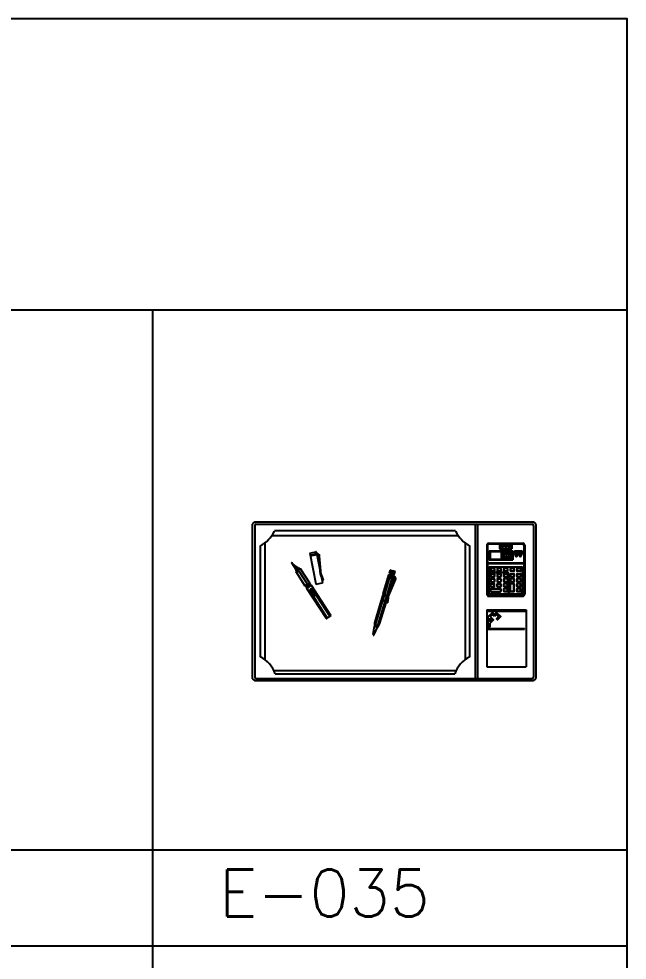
# Model space of a CAD drawing. Extents: x 22.8 to 44.4, y 25.3 to 31.4.
# Drawn here: x 37.564 to 38.81, y 29.309 to 31.237 of the extents above; entities that cross this region are included whole.
import ezdxf

# ---------------------------------------------------------------- set-up
doc = ezdxf.new("R2010")
doc.units = 0
doc.header["$MEASUREMENT"] = 0
doc.layers.get('0').update_dxf_attribs({"linetype": 'CONTINUOUS'})
for name, color, linetype in [('ACES', 2, 'CONTINUOUS'), ('ACES-I', 1, 'CONTINUOUS'), ('FOLHA', 3, 'CONTINUOUS')]:
    doc.layers.add(name, color=color, linetype=linetype)
doc.styles.get("Standard").update_dxf_attribs({"font": 'txt.shx', "height": 0.15})

# ---------------------------------------------------------------- blocks, each defined once
blk = doc.blocks.new('RABISQUE')
at = {"layer": 'ACES'}
blk.add_lwpolyline([(-0.2824, 0, -0.414214), (-0.2904, 0.008), (-0.2904, 0.3183, -0.414214), (-0.2824, 0.3263), (0.2824, 0.3263, -0.414214), (0.2904, 0.3183), (0.2904, 0.008, -0.414214), (0.2824, 0)], format="xyb", close=True, dxfattribs=at)
at = {"layer": 'ACES-I'}
for p, q in [((-0.2854, 0.3183), (-0.2854, 0.008)), ((-0.2824, 0.3213), (0.2824, 0.3213)), ((0.166, 0.3213), (0.166, 0.005)), ((0.171, 0.3213), (0.171, 0.005)), ((0.2854, 0.3183), (0.2854, 0.008)), ((-0.2505, 0.2979), (0.131, 0.2979)), ((0.1259, 0.3073), (-0.2453, 0.3073)), ((-0.2744, 0.2769), (-0.2744, 0.0494)), ((-0.2651, 0.2826), (-0.2651, 0.0437)), ((0.1457, 0.2826), (0.1457, 0.0437)), ((0.155, 0.0494), (0.155, 0.2769)), ((0.1897, 0.2782), (0.1897, 0.1777)), ((0.1909, 0.281), (0.192, 0.2799)), ((0.1913, 0.2782), (0.1913, 0.1777)), ((0.1937, 0.2822), (0.2633, 0.2822)), ((0.1937, 0.2806), (0.2633, 0.2806)), ((0.2157, 0.2782), (0.2157, 0.2705)), ((0.2157, 0.2782), (0.2413, 0.2782)), ((0.2173, 0.2766), (0.2157, 0.2782)), ((0.2157, 0.2705), (0.2173, 0.2721)), ((0.2157, 0.2705), (0.2413, 0.2705)), ((0.2173, 0.2766), (0.2397, 0.2766)), ((0.2173, 0.2766), (0.2173, 0.2721)), ((0.2173, 0.2721), (0.2397, 0.2721)), ((0.2221, 0.2766), (0.2221, 0.2721)), ((0.2285, 0.2766), (0.2285, 0.2721)), ((0.2349, 0.2766), (0.2349, 0.2721)), ((0.2397, 0.2766), (0.2413, 0.2782)), ((0.2397, 0.2766), (0.2397, 0.2721)), ((0.2397, 0.2721), (0.2413, 0.2705)), ((0.2413, 0.2782), (0.2413, 0.2705)), ((0.2661, 0.281), (0.265, 0.2799)), ((0.2657, 0.2782), (0.2657, 0.1777)), ((0.2673, 0.2782), (0.2673, 0.1777)), ((-0.1729, 0.2615), (-0.1602, 0.1987)), ((-0.1725, 0.2621), (-0.1603, 0.2645)), ((-0.1722, 0.258), (-0.1624, 0.26)), ((-0.172, 0.2569), (-0.1624, 0.2589)), ((-0.1719, 0.2566), (-0.1621, 0.2586)), ((-0.1589, 0.2609), (-0.1615, 0.2604)), ((-0.1611, 0.2586), (-0.1586, 0.2591)), ((-0.1597, 0.2641), (-0.159, 0.2609)), ((-0.1586, 0.2591), (-0.1517, 0.2246)), ((-0.1511, 0.2178), (-0.1544, 0.2559)), ((-0.1493, 0.2179), (-0.1526, 0.2559)), ((0.1948, 0.2666), (0.1948, 0.2482)), ((0.1948, 0.2666), (0.2428, 0.2666)), ((0.1964, 0.265), (0.1948, 0.2666)), ((0.1964, 0.265), (0.2412, 0.265)), ((0.1964, 0.265), (0.1964, 0.2498)), ((0.2204, 0.2628), (0.2192, 0.264)), ((0.2192, 0.264), (0.2192, 0.2576)), ((0.2204, 0.2582), (0.2192, 0.2576)), ((0.2192, 0.2572), (0.2192, 0.2508)), ((0.2192, 0.2572), (0.2204, 0.2566)), ((0.2204, 0.252), (0.2192, 0.2508)), ((0.2206, 0.263), (0.2194, 0.2642)), ((0.2194, 0.2642), (0.2238, 0.2642)), ((0.2206, 0.2518), (0.2194, 0.2506)), ((0.2208, 0.258), (0.2196, 0.2574)), ((0.2196, 0.2574), (0.2208, 0.2568)), ((0.2204, 0.2628), (0.2204, 0.2582)), ((0.2204, 0.2566), (0.2204, 0.252)), ((0.2206, 0.263), (0.2226, 0.263)), ((0.2206, 0.2518), (0.2226, 0.2518)), ((0.2208, 0.258), (0.2225, 0.258)), ((0.2208, 0.2568), (0.2225, 0.2568)), ((0.2225, 0.258), (0.2237, 0.2574)), ((0.2237, 0.2574), (0.2225, 0.2568)), ((0.2226, 0.263), (0.2238, 0.2642)), ((0.2226, 0.2518), (0.2238, 0.2506)), ((0.2228, 0.2628), (0.224, 0.264)), ((0.2228, 0.2628), (0.2228, 0.2582)), ((0.2228, 0.2582), (0.224, 0.2576)), ((0.224, 0.2572), (0.2228, 0.2566)), ((0.2228, 0.2566), (0.2228, 0.252)), ((0.2228, 0.252), (0.224, 0.2508)), ((0.224, 0.264), (0.224, 0.2576)), ((0.224, 0.2572), (0.224, 0.2508)), ((0.226, 0.2628), (0.2248, 0.264)), ((0.2248, 0.264), (0.2248, 0.2576)), ((0.226, 0.2582), (0.2248, 0.2576)), ((0.2248, 0.2572), (0.2248, 0.2508)), ((0.2248, 0.2572), (0.226, 0.2566)), ((0.226, 0.252), (0.2248, 0.2508)), ((0.2262, 0.263), (0.225, 0.2642)), ((0.225, 0.2642), (0.2294, 0.2642)), ((0.2262, 0.2518), (0.225, 0.2506)), ((0.226, 0.2628), (0.226, 0.2582)), ((0.226, 0.2566), (0.226, 0.252)), ((0.2262, 0.263), (0.2282, 0.263)), ((0.2262, 0.2518), (0.2282, 0.2518)), ((0.2282, 0.263), (0.2294, 0.2642)), ((0.2282, 0.2518), (0.2294, 0.2506)), ((0.2284, 0.2628), (0.2296, 0.264)), ((0.2284, 0.2628), (0.2284, 0.2582)), ((0.2284, 0.2582), (0.2296, 0.2576)), ((0.2296, 0.2572), (0.2284, 0.2566)), ((0.2284, 0.2566), (0.2284, 0.252)), ((0.2284, 0.252), (0.2296, 0.2508)), ((0.2296, 0.264), (0.2296, 0.2576)), ((0.2296, 0.2572), (0.2296, 0.2508)), ((0.2316, 0.2628), (0.2304, 0.264)), ((0.2304, 0.264), (0.2304, 0.2576)), ((0.2316, 0.2582), (0.2304, 0.2576)), ((0.2304, 0.2572), (0.2304, 0.2508)), ((0.2304, 0.2572), (0.2316, 0.2566)), ((0.2316, 0.252), (0.2304, 0.2508)), ((0.2318, 0.263), (0.2306, 0.2642)), ((0.2306, 0.2642), (0.235, 0.2642)), ((0.2318, 0.2518), (0.2306, 0.2506)), ((0.2316, 0.2628), (0.2316, 0.2582)), ((0.2316, 0.2566), (0.2316, 0.252)), ((0.2318, 0.263), (0.2338, 0.263)), ((0.2318, 0.2518), (0.2338, 0.2518)), ((0.2338, 0.263), (0.235, 0.2642)), ((0.2338, 0.2518), (0.235, 0.2506)), ((0.234, 0.2628), (0.2352, 0.264)), ((0.234, 0.2628), (0.234, 0.2582)), ((0.234, 0.2582), (0.2352, 0.2576)), ((0.2352, 0.2572), (0.234, 0.2566)), ((0.234, 0.2566), (0.234, 0.252)), ((0.234, 0.252), (0.2352, 0.2508)), ((0.2352, 0.264), (0.2352, 0.2576)), ((0.2352, 0.2572), (0.2352, 0.2508)), ((0.236, 0.264), (0.236, 0.2576)), ((0.2372, 0.2628), (0.236, 0.264)), ((0.2372, 0.2582), (0.236, 0.2576)), ((0.236, 0.2572), (0.2372, 0.2566)), ((0.236, 0.2572), (0.236, 0.2508)), ((0.2372, 0.252), (0.236, 0.2508)), ((0.2362, 0.2642), (0.2406, 0.2642)), ((0.2374, 0.263), (0.2362, 0.2642)), ((0.2374, 0.2518), (0.2362, 0.2506)), ((0.2372, 0.2628), (0.2372, 0.2582)), ((0.2372, 0.2566), (0.2372, 0.252)), ((0.2374, 0.263), (0.2394, 0.263)), ((0.2374, 0.2518), (0.2394, 0.2518)), ((0.2394, 0.263), (0.2406, 0.2642)), ((0.2394, 0.2518), (0.2406, 0.2506)), ((0.2396, 0.2628), (0.2408, 0.264)), ((0.2396, 0.2628), (0.2396, 0.2582)), ((0.2396, 0.2582), (0.2408, 0.2576)), ((0.2408, 0.2572), (0.2396, 0.2566)), ((0.2396, 0.2566), (0.2396, 0.252)), ((0.2396, 0.252), (0.2408, 0.2508)), ((0.2408, 0.264), (0.2408, 0.2576)), ((0.2408, 0.2572), (0.2408, 0.2508)), ((0.2412, 0.265), (0.2428, 0.2666)), ((0.2412, 0.265), (0.2412, 0.2498)), ((0.2428, 0.2666), (0.2428, 0.2482)), ((0.2479, 0.265), (0.2463, 0.2666)), ((0.2463, 0.2666), (0.2623, 0.2666)), ((0.2463, 0.2666), (0.2463, 0.2591)), ((0.2463, 0.2591), (0.2479, 0.2607)), ((0.2463, 0.2591), (0.2623, 0.2591)), ((0.2479, 0.265), (0.2479, 0.2607)), ((0.2479, 0.265), (0.2607, 0.265)), ((0.2479, 0.2607), (0.2607, 0.2607)), ((0.2491, 0.2642), (0.2491, 0.2613)), ((0.2496, 0.2636), (0.2491, 0.2642)), ((0.2496, 0.2618), (0.2491, 0.2613)), ((0.2497, 0.2637), (0.2492, 0.2643)), ((0.2492, 0.2643), (0.2511, 0.2643)), ((0.2497, 0.2617), (0.2492, 0.2612)), ((0.2492, 0.2612), (0.2511, 0.2612)), ((0.2496, 0.2636), (0.2496, 0.2618)), ((0.2497, 0.2637), (0.2506, 0.2637)), ((0.2497, 0.2617), (0.2506, 0.2617)), ((0.2506, 0.2637), (0.2511, 0.2643)), ((0.2506, 0.2617), (0.2511, 0.2612)), ((0.2507, 0.2636), (0.2512, 0.2642)), ((0.2507, 0.2636), (0.2507, 0.2618)), ((0.2507, 0.2618), (0.2512, 0.2613)), ((0.2512, 0.2642), (0.2512, 0.2613)), ((0.2521, 0.2636), (0.2516, 0.2642)), ((0.2516, 0.2642), (0.2516, 0.2613)), ((0.2521, 0.2618), (0.2516, 0.2613)), ((0.2517, 0.2643), (0.2537, 0.2643)), ((0.2523, 0.2637), (0.2517, 0.2643)), ((0.2523, 0.2617), (0.2517, 0.2612)), ((0.2517, 0.2612), (0.2537, 0.2612)), ((0.2521, 0.2636), (0.2521, 0.2618)), ((0.2523, 0.2637), (0.2531, 0.2637)), ((0.2523, 0.2617), (0.2531, 0.2617)), ((0.2531, 0.2637), (0.2537, 0.2643)), ((0.2531, 0.2617), (0.2537, 0.2612)), ((0.2532, 0.2636), (0.2538, 0.2642)), ((0.2532, 0.2636), (0.2532, 0.2618)), ((0.2532, 0.2618), (0.2538, 0.2613)), ((0.2538, 0.2642), (0.2538, 0.2613)), ((0.2541, 0.2633), (0.2541, 0.263)), ((0.2545, 0.2633), (0.2541, 0.2633)), ((0.2541, 0.263), (0.2545, 0.263)), ((0.2545, 0.2623), (0.2541, 0.2623)), ((0.2541, 0.2623), (0.2541, 0.2619)), ((0.2541, 0.2619), (0.2545, 0.2619)), ((0.2545, 0.263), (0.2545, 0.2633)), ((0.2545, 0.2619), (0.2545, 0.2623)), ((0.2553, 0.2636), (0.2548, 0.2642)), ((0.2548, 0.2642), (0.2548, 0.2613)), ((0.2553, 0.2618), (0.2548, 0.2613)), ((0.2568, 0.2643), (0.2549, 0.2643)), ((0.2554, 0.2637), (0.2549, 0.2643)), ((0.2554, 0.2617), (0.2549, 0.2612)), ((0.2568, 0.2612), (0.2549, 0.2612)), ((0.2553, 0.2636), (0.2553, 0.2618)), ((0.2563, 0.2637), (0.2554, 0.2637)), ((0.2563, 0.2617), (0.2554, 0.2617)), ((0.2563, 0.2637), (0.2568, 0.2643)), ((0.2563, 0.2617), (0.2568, 0.2612)), ((0.2564, 0.2636), (0.257, 0.2642)), ((0.2564, 0.2636), (0.2564, 0.2618)), ((0.2564, 0.2618), (0.257, 0.2613)), ((0.257, 0.2642), (0.257, 0.2613)), ((0.2573, 0.2642), (0.2573, 0.2613)), ((0.2579, 0.2636), (0.2573, 0.2642)), ((0.2579, 0.2618), (0.2573, 0.2613)), ((0.258, 0.2637), (0.2574, 0.2643)), ((0.2594, 0.2643), (0.2574, 0.2643)), ((0.258, 0.2617), (0.2574, 0.2612)), ((0.2594, 0.2612), (0.2574, 0.2612)), ((0.2579, 0.2636), (0.2579, 0.2618)), ((0.2588, 0.2637), (0.258, 0.2637)), ((0.2588, 0.2617), (0.258, 0.2617)), ((0.2588, 0.2637), (0.2594, 0.2643)), ((0.2588, 0.2617), (0.2594, 0.2612)), ((0.2589, 0.2636), (0.2595, 0.2642)), ((0.2589, 0.2636), (0.2589, 0.2618)), ((0.2589, 0.2618), (0.2595, 0.2613)), ((0.2595, 0.2642), (0.2595, 0.2613)), ((0.2607, 0.265), (0.2623, 0.2666)), ((0.2607, 0.265), (0.2607, 0.2607)), ((0.2607, 0.2607), (0.2623, 0.2591)), ((0.2623, 0.2666), (0.2623, 0.2591)), ((-0.2, 0.227), (-0.2098, 0.2421)), ((-0.2081, 0.2396), (-0.2076, 0.2399)), ((-0.1975, 0.2286), (-0.2013, 0.2345)), ((0.1897, 0.2421), (0.2673, 0.2421)), ((0.1897, 0.2405), (0.2673, 0.2405)), ((0.1948, 0.2482), (0.1964, 0.2498)), ((0.1948, 0.2482), (0.2428, 0.2482)), ((0.1964, 0.2498), (0.2412, 0.2498)), ((0.1969, 0.2341), (0.2601, 0.2341)), ((0.1969, 0.2335), (0.2601, 0.2335)), ((0.2194, 0.2506), (0.2238, 0.2506)), ((0.225, 0.2506), (0.2294, 0.2506)), ((0.2306, 0.2506), (0.235, 0.2506)), ((0.2362, 0.2506), (0.2406, 0.2506)), ((0.2412, 0.2498), (0.2428, 0.2482)), ((-0.201, 0.2263), (-0.194, 0.2309)), ((-0.201, 0.2262), (-0.201, 0.2262)), ((-0.2009, 0.2261), (-0.1938, 0.2307)), ((-0.2009, 0.224), (-0.2002, 0.2245)), ((-0.182, 0.1945), (-0.2009, 0.2238)), ((-0.1968, 0.2267), (-0.1919, 0.2298)), ((-0.1938, 0.2309), (-0.1938, 0.2308)), ((-0.1787, 0.2004), (-0.1938, 0.2238)), ((-0.1727, 0.2005), (-0.1916, 0.2297)), ((-0.1505, 0.2151), (-0.1469, 0.2067)), ((-0.1488, 0.2158), (-0.1453, 0.2074)), ((-0.0118, 0.2172), (-0.0229, 0.1787)), ((-0.0128, 0.2138), (-0.0013, 0.2104)), ((-0.0003, 0.2137), (-0.0121, 0.1755)), ((-0.0118, 0.2172), (-0.0003, 0.2137)), ((-0.0112, 0.2176), (-0.0113, 0.217)), ((-0.0003, 0.2143), (-0.0112, 0.2175)), ((-0.0095, 0.2212), (-0.0078, 0.227)), ((-0.0092, 0.2206), (-0.0006, 0.218)), ((-0.0092, 0.2169), (-0.0082, 0.2203)), ((-0.009, 0.2229), (0.0005, 0.22)), ((-0.0089, 0.2234), (0.0007, 0.2205)), ((-0.0084, 0.225), (0.0012, 0.2222)), ((-0.0082, 0.2255), (0.0013, 0.2227)), ((-0.0072, 0.2273), (0.0014, 0.2247)), ((-0.0025, 0.2149), (-0.0015, 0.2183)), ((-0.0004, 0.2138), (-0.0003, 0.2137)), ((-0.0003, 0.2143), (-0.0001, 0.2142)), ((0, 0.2183), (0.0018, 0.2241)), ((0.1941, 0.2313), (0.1941, 0.2249)), ((0.1941, 0.2249), (0.1941, 0.1809)), ((0.1947, 0.2313), (0.1947, 0.2249)), ((0.1969, 0.2228), (0.2313, 0.2228)), ((0.1969, 0.2221), (0.2313, 0.2221)), ((0.1974, 0.2305), (0.1974, 0.2257)), ((0.1974, 0.2187), (0.1974, 0.2139)), ((0.1978, 0.2305), (0.1978, 0.2257)), ((0.1978, 0.2187), (0.1978, 0.2139)), ((0.1982, 0.2313), (0.2046, 0.2313)), ((0.1982, 0.2309), (0.2046, 0.2309)), ((0.1982, 0.2253), (0.2046, 0.2253)), ((0.1982, 0.2249), (0.2046, 0.2249)), ((0.1982, 0.2195), (0.2046, 0.2195)), ((0.1982, 0.2191), (0.2046, 0.2191)), ((0.1982, 0.2135), (0.2046, 0.2135)), ((0.1982, 0.2131), (0.2046, 0.2131)), ((0.205, 0.2305), (0.205, 0.2257)), ((0.205, 0.2187), (0.205, 0.2139)), ((0.2054, 0.2305), (0.2054, 0.2257)), ((0.2054, 0.2187), (0.2054, 0.2139)), ((0.2109, 0.2305), (0.2109, 0.2257)), ((0.2109, 0.2187), (0.2109, 0.2139)), ((0.2113, 0.2305), (0.2113, 0.2257)), ((0.2113, 0.2187), (0.2113, 0.2139)), ((0.2117, 0.2313), (0.2181, 0.2313)), ((0.2117, 0.2309), (0.2181, 0.2309)), ((0.2117, 0.2253), (0.2181, 0.2253)), ((0.2117, 0.2249), (0.2181, 0.2249)), ((0.2117, 0.2195), (0.2181, 0.2195)), ((0.2117, 0.2191), (0.2181, 0.2191)), ((0.2117, 0.2135), (0.2181, 0.2135)), ((0.2117, 0.2131), (0.2181, 0.2131)), ((0.2185, 0.2305), (0.2185, 0.2257)), ((0.2185, 0.2187), (0.2185, 0.2139)), ((0.2189, 0.2305), (0.2189, 0.2257)), ((0.2189, 0.2187), (0.2189, 0.2139)), ((0.2243, 0.2305), (0.2243, 0.2257)), ((0.2243, 0.2187), (0.2243, 0.2139)), ((0.2247, 0.2305), (0.2247, 0.2257)), ((0.2247, 0.2187), (0.2247, 0.2139)), ((0.2315, 0.2313), (0.2251, 0.2313)), ((0.2315, 0.2309), (0.2251, 0.2309)), ((0.2315, 0.2253), (0.2251, 0.2253)), ((0.2315, 0.2249), (0.2251, 0.2249)), ((0.2315, 0.2195), (0.2251, 0.2195)), ((0.2315, 0.2191), (0.2251, 0.2191)), ((0.2315, 0.2135), (0.2251, 0.2135)), ((0.2315, 0.2131), (0.2251, 0.2131)), ((0.2319, 0.2305), (0.2319, 0.2257)), ((0.2319, 0.2187), (0.2319, 0.2139)), ((0.2323, 0.2305), (0.2323, 0.2257)), ((0.2323, 0.2187), (0.2323, 0.2139)), ((0.2341, 0.2193), (0.2341, 0.1809)), ((0.2347, 0.2193), (0.2347, 0.1809)), ((0.2378, 0.2305), (0.2378, 0.2257)), ((0.2378, 0.2187), (0.2378, 0.2139)), ((0.2382, 0.2305), (0.2382, 0.2257)), ((0.2382, 0.2187), (0.2382, 0.2139)), ((0.245, 0.2313), (0.2386, 0.2313)), ((0.245, 0.2309), (0.2386, 0.2309)), ((0.245, 0.2253), (0.2386, 0.2253)), ((0.245, 0.2249), (0.2386, 0.2249)), ((0.245, 0.2195), (0.2386, 0.2195)), ((0.245, 0.2191), (0.2386, 0.2191)), ((0.245, 0.2135), (0.2386, 0.2135)), ((0.245, 0.2131), (0.2386, 0.2131)), ((0.2454, 0.2305), (0.2454, 0.2257)), ((0.2454, 0.2187), (0.2454, 0.2139)), ((0.2458, 0.2305), (0.2458, 0.2257)), ((0.2458, 0.2187), (0.2458, 0.2139)), ((0.2512, 0.2305), (0.2512, 0.2257)), ((0.2512, 0.2187), (0.2512, 0.2139)), ((0.2516, 0.2305), (0.2516, 0.2257)), ((0.2516, 0.2187), (0.2516, 0.2139)), ((0.2584, 0.2313), (0.252, 0.2313)), ((0.2584, 0.2309), (0.252, 0.2309)), ((0.2584, 0.2253), (0.252, 0.2253)), ((0.2584, 0.2249), (0.252, 0.2249)), ((0.2584, 0.2195), (0.252, 0.2195)), ((0.2584, 0.2191), (0.252, 0.2191)), ((0.2584, 0.2135), (0.252, 0.2135)), ((0.2584, 0.2131), (0.252, 0.2131)), ((0.2588, 0.2305), (0.2588, 0.2257)), ((0.2588, 0.2187), (0.2588, 0.2139)), ((0.2592, 0.2305), (0.2592, 0.2257)), ((0.2592, 0.2187), (0.2592, 0.2139)), ((0.2623, 0.2313), (0.2623, 0.1809)), ((0.2629, 0.2313), (0.2629, 0.1809)), ((-0.1816, 0.1944), (-0.1728, 0.2001)), ((-0.1813, 0.1935), (-0.1814, 0.1936)), ((-0.1812, 0.1944), (-0.1813, 0.1946)), ((-0.1811, 0.1945), (-0.1731, 0.1997)), ((-0.1783, 0.1898), (-0.1804, 0.1932)), ((-0.1803, 0.1933), (-0.1723, 0.1985)), ((-0.1785, 0.1897), (-0.1697, 0.1954)), ((-0.1722, 0.1938), (-0.1743, 0.1972)), ((-0.1742, 0.1969), (-0.172, 0.1983)), ((-0.174, 0.1966), (-0.1718, 0.198)), ((-0.1738, 0.1963), (-0.1716, 0.1977)), ((-0.1736, 0.196), (-0.1714, 0.1974)), ((-0.1734, 0.1957), (-0.1712, 0.1971)), ((-0.1732, 0.1953), (-0.171, 0.1967)), ((-0.173, 0.1998), (-0.1731, 0.1999)), ((-0.173, 0.195), (-0.1708, 0.1964)), ((-0.1727, 0.1947), (-0.1706, 0.1961)), ((-0.1725, 0.1944), (-0.1704, 0.1958)), ((-0.1723, 0.1941), (-0.1702, 0.1955)), ((-0.17, 0.1952), (-0.1722, 0.1986)), ((-0.1713, 0.1972), (-0.1714, 0.1973)), ((-0.1296, 0.1338), (-0.1694, 0.1953)), ((-0.1596, 0.1984), (-0.1474, 0.2008)), ((-0.1491, 0.2117), (-0.147, 0.2014)), ((-0.0102, 0.2104), (-0.02, 0.1774)), ((-0.0054, 0.209), (-0.0152, 0.1759)), ((-0.0125, 0.1719), (0.0025, 0.2071)), ((-0.012, 0.1717), (0.003, 0.2069)), ((0.1974, 0.2086), (0.1974, 0.2038)), ((0.1974, 0.1938), (0.1974, 0.1986)), ((0.1978, 0.2086), (0.1978, 0.2038)), ((0.1978, 0.1938), (0.1978, 0.1986)), ((0.1982, 0.2094), (0.2046, 0.2094)), ((0.1982, 0.209), (0.2046, 0.209)), ((0.1982, 0.2034), (0.2046, 0.2034)), ((0.1982, 0.203), (0.2046, 0.203)), ((0.1982, 0.1994), (0.2046, 0.1994)), ((0.1982, 0.199), (0.2046, 0.199)), ((0.1982, 0.1934), (0.2046, 0.1934)), ((0.1982, 0.193), (0.2046, 0.193)), ((0.205, 0.2086), (0.205, 0.2038)), ((0.205, 0.1938), (0.205, 0.1986)), ((0.2054, 0.2086), (0.2054, 0.2038)), ((0.2054, 0.1938), (0.2054, 0.1986)), ((0.2109, 0.2086), (0.2109, 0.2038)), ((0.2109, 0.1938), (0.2109, 0.1986)), ((0.2113, 0.2086), (0.2113, 0.2038)), ((0.2113, 0.1938), (0.2113, 0.1986)), ((0.2117, 0.2094), (0.2181, 0.2094)), ((0.2117, 0.209), (0.2181, 0.209)), ((0.2117, 0.2034), (0.2181, 0.2034)), ((0.2117, 0.203), (0.2181, 0.203)), ((0.2117, 0.1994), (0.2181, 0.1994)), ((0.2117, 0.199), (0.2181, 0.199)), ((0.2117, 0.1934), (0.2181, 0.1934)), ((0.2117, 0.193), (0.2181, 0.193)), ((0.2185, 0.2086), (0.2185, 0.2038)), ((0.2185, 0.1938), (0.2185, 0.1986)), ((0.2189, 0.2086), (0.2189, 0.2038)), ((0.2189, 0.1938), (0.2189, 0.1986)), ((0.2243, 0.2086), (0.2243, 0.2038)), ((0.2243, 0.1938), (0.2243, 0.1986)), ((0.2247, 0.2086), (0.2247, 0.2038)), ((0.2247, 0.1938), (0.2247, 0.1986)), ((0.2315, 0.2094), (0.2251, 0.2094)), ((0.2315, 0.209), (0.2251, 0.209)), ((0.2315, 0.2034), (0.2251, 0.2034)), ((0.2315, 0.203), (0.2251, 0.203)), ((0.2315, 0.1994), (0.2251, 0.1994)), ((0.2315, 0.199), (0.2251, 0.199)), ((0.2315, 0.1934), (0.2251, 0.1934)), ((0.2315, 0.193), (0.2251, 0.193)), ((0.2319, 0.2086), (0.2319, 0.2038)), ((0.2319, 0.1938), (0.2319, 0.1986)), ((0.2323, 0.2086), (0.2323, 0.2038)), ((0.2323, 0.1938), (0.2323, 0.1986)), ((0.2378, 0.2086), (0.2378, 0.2038)), ((0.2378, 0.1837), (0.2378, 0.1986)), ((0.2382, 0.2086), (0.2382, 0.2038)), ((0.2382, 0.1837), (0.2382, 0.1986)), ((0.245, 0.2094), (0.2386, 0.2094)), ((0.245, 0.209), (0.2386, 0.209)), ((0.245, 0.2034), (0.2386, 0.2034)), ((0.245, 0.203), (0.2386, 0.203)), ((0.245, 0.1994), (0.2386, 0.1994)), ((0.245, 0.199), (0.2386, 0.199)), ((0.2454, 0.2086), (0.2454, 0.2038)), ((0.2454, 0.1837), (0.2454, 0.1986)), ((0.2458, 0.2086), (0.2458, 0.2038)), ((0.2458, 0.1837), (0.2458, 0.1986)), ((0.2512, 0.2086), (0.2512, 0.2038)), ((0.2512, 0.1938), (0.2512, 0.1986)), ((0.2516, 0.2086), (0.2516, 0.2038)), ((0.2516, 0.1938), (0.2516, 0.1986)), ((0.2584, 0.2094), (0.252, 0.2094)), ((0.2584, 0.209), (0.252, 0.209)), ((0.2584, 0.2034), (0.252, 0.2034)), ((0.2584, 0.203), (0.252, 0.203)), ((0.2584, 0.1994), (0.252, 0.1994)), ((0.2584, 0.199), (0.252, 0.199)), ((0.2584, 0.1934), (0.252, 0.1934)), ((0.2584, 0.193), (0.252, 0.193)), ((0.2588, 0.2086), (0.2588, 0.2038)), ((0.2588, 0.1938), (0.2588, 0.1986)), ((0.2592, 0.2086), (0.2592, 0.2038)), ((0.2592, 0.1938), (0.2592, 0.1986)), ((-0.1388, 0.1278), (-0.1786, 0.1893)), ((-0.137, 0.1296), (-0.1723, 0.1842)), ((-0.1656, 0.1766), (-0.171, 0.185)), ((-0.1708, 0.1846), (-0.1683, 0.1863)), ((-0.1631, 0.1782), (-0.1685, 0.1866)), ((-0.132, 0.1328), (-0.1673, 0.1874)), ((-0.0235, 0.1763), (-0.026, 0.1677)), ((-0.0204, 0.1759), (-0.0233, 0.1664)), ((-0.0229, 0.1767), (-0.0132, 0.1738)), ((-0.0225, 0.1781), (-0.0127, 0.1752)), ((-0.0221, 0.178), (-0.0225, 0.1766)), ((-0.0157, 0.1745), (-0.0185, 0.1649)), ((-0.0132, 0.1753), (-0.0136, 0.1739)), ((0.1909, 0.1749), (0.192, 0.176)), ((0.1937, 0.1753), (0.2633, 0.1753)), ((0.1937, 0.1737), (0.2633, 0.1737)), ((0.1937, 0.1737), (0.1937, 0.1737)), ((0.2369, 0.1781), (0.1969, 0.1781)), ((0.1974, 0.1837), (0.1974, 0.1885)), ((0.1978, 0.1837), (0.1978, 0.1885)), ((0.1982, 0.1893), (0.2181, 0.1893)), ((0.1982, 0.1889), (0.2181, 0.1889)), ((0.1982, 0.1833), (0.2181, 0.1833)), ((0.1982, 0.1829), (0.2181, 0.1829)), ((0.2185, 0.1837), (0.2185, 0.1885)), ((0.2189, 0.1837), (0.2189, 0.1885)), ((0.2243, 0.1837), (0.2243, 0.1885)), ((0.2247, 0.1837), (0.2247, 0.1885)), ((0.2315, 0.1893), (0.2251, 0.1893)), ((0.2315, 0.1889), (0.2251, 0.1889)), ((0.2315, 0.1833), (0.2251, 0.1833)), ((0.2315, 0.1829), (0.2251, 0.1829)), ((0.2319, 0.1837), (0.2319, 0.1885)), ((0.2323, 0.1837), (0.2323, 0.1885)), ((0.2369, 0.1788), (0.2601, 0.1788)), ((0.2369, 0.1781), (0.2601, 0.1781)), ((0.245, 0.1833), (0.2386, 0.1833)), ((0.245, 0.1829), (0.2386, 0.1829)), ((0.2512, 0.1837), (0.2512, 0.1885)), ((0.2516, 0.1837), (0.2516, 0.1885)), ((0.2584, 0.1893), (0.252, 0.1893)), ((0.2584, 0.1889), (0.252, 0.1889)), ((0.2584, 0.1833), (0.252, 0.1833)), ((0.2584, 0.1829), (0.252, 0.1829)), ((0.2588, 0.1837), (0.2588, 0.1885)), ((0.2592, 0.1837), (0.2592, 0.1885)), ((0.265, 0.176), (0.2661, 0.1749)), ((-0.0267, 0.1653), (-0.04, 0.1192)), ((-0.0237, 0.1649), (-0.0381, 0.117)), ((-0.0189, 0.1635), (-0.0333, 0.1155)), ((-0.0162, 0.1621), (-0.0304, 0.1163)), ((-0.0293, 0.1551), (-0.0269, 0.1544)), ((-0.0291, 0.1556), (-0.0267, 0.1549)), ((-0.0261, 0.1656), (-0.0166, 0.1628)), ((-0.0254, 0.167), (-0.0258, 0.1655)), ((-0.0257, 0.1671), (-0.0161, 0.1642)), ((-0.0164, 0.1643), (-0.0169, 0.1629)), ((-0.0128, 0.1731), (-0.0155, 0.1645)), ((-0.0131, 0.1697), (-0.0139, 0.1607)), ((-0.0126, 0.1697), (-0.0134, 0.1606)), ((-0.035, 0.1359), (-0.0326, 0.1352)), ((-0.0349, 0.1364), (-0.0325, 0.1357)), ((-0.0343, 0.1383), (-0.0319, 0.1376)), ((-0.0341, 0.1388), (-0.0318, 0.1381)), ((-0.0336, 0.1407), (-0.0312, 0.14)), ((-0.0334, 0.1412), (-0.031, 0.1405)), ((-0.0334, 0.1412), (-0.031, 0.1405)), ((-0.0329, 0.1431), (-0.0305, 0.1424)), ((-0.0327, 0.1436), (-0.0303, 0.1429)), ((-0.0321, 0.1455), (-0.0297, 0.1448)), ((-0.032, 0.146), (-0.0296, 0.1453)), ((-0.0314, 0.1479), (-0.029, 0.1472)), ((-0.0313, 0.1484), (-0.0289, 0.1477)), ((-0.0307, 0.1503), (-0.0283, 0.1496)), ((-0.0306, 0.1508), (-0.0282, 0.1501)), ((-0.03, 0.1527), (-0.0276, 0.152)), ((-0.0299, 0.1532), (-0.0275, 0.1525)), ((-0.0271, 0.1362), (-0.0247, 0.1355)), ((-0.027, 0.1367), (-0.0246, 0.1359)), ((-0.0264, 0.1386), (-0.024, 0.1379)), ((-0.0262, 0.139), (-0.0238, 0.1383)), ((-0.0262, 0.139), (-0.0238, 0.1383)), ((-0.0257, 0.141), (-0.0233, 0.1403)), ((-0.0255, 0.1414), (-0.0231, 0.1407)), ((-0.025, 0.1434), (-0.0226, 0.1426)), ((-0.0248, 0.1438), (-0.0224, 0.1431)), ((-0.0242, 0.1458), (-0.0218, 0.145)), ((-0.0241, 0.1462), (-0.0217, 0.1455)), ((-0.0235, 0.1482), (-0.0211, 0.1474)), ((-0.0234, 0.1486), (-0.021, 0.1479)), ((-0.0228, 0.1505), (-0.0204, 0.1498)), ((-0.0227, 0.151), (-0.0203, 0.1503)), ((-0.0221, 0.1529), (-0.0197, 0.1522)), ((-0.022, 0.1534), (-0.0196, 0.1527)), ((0.1897, 0.1459), (0.1897, 0.0289)), ((0.1897, 0.1459), (0.2701, 0.1459)), ((0.1897, 0.1431), (0.2701, 0.1431)), ((0.2701, 0.1459), (0.2701, 0.0289)), ((-0.1381, 0.1277), (-0.1297, 0.1331)), ((-0.1363, 0.1294), (-0.1321, 0.1321)), ((-0.04, 0.1192), (-0.0406, 0.112)), ((-0.04, 0.1192), (-0.0376, 0.1184)), ((-0.0399, 0.1196), (-0.0375, 0.1189)), ((-0.0393, 0.1216), (-0.0369, 0.1208)), ((-0.0392, 0.122), (-0.0368, 0.1213)), ((-0.0386, 0.1239), (-0.0362, 0.1232)), ((-0.0384, 0.1244), (-0.036, 0.1237)), ((-0.0379, 0.1263), (-0.0355, 0.1256)), ((-0.0377, 0.1268), (-0.0353, 0.1261)), ((-0.0372, 0.1287), (-0.0348, 0.128)), ((-0.037, 0.1292), (-0.0346, 0.1285)), ((-0.0364, 0.1311), (-0.034, 0.1304)), ((-0.0363, 0.1316), (-0.0339, 0.1309)), ((-0.0357, 0.1335), (-0.0333, 0.1328)), ((-0.0356, 0.134), (-0.0332, 0.1333)), ((-0.0304, 0.1163), (-0.0339, 0.11)), ((-0.0328, 0.117), (-0.0304, 0.1163)), ((-0.0327, 0.1175), (-0.0303, 0.1168)), ((-0.0321, 0.1194), (-0.0297, 0.1187)), ((-0.032, 0.1199), (-0.0296, 0.1192)), ((-0.0314, 0.1218), (-0.029, 0.1211)), ((-0.0313, 0.1223), (-0.0289, 0.1216)), ((-0.0307, 0.1242), (-0.0283, 0.1235)), ((-0.0305, 0.1247), (-0.0281, 0.124)), ((-0.03, 0.1266), (-0.0276, 0.1259)), ((-0.0298, 0.1271), (-0.0274, 0.1264)), ((-0.0292, 0.129), (-0.0269, 0.1283)), ((-0.0291, 0.1295), (-0.0267, 0.1288)), ((-0.0285, 0.1314), (-0.0261, 0.1307)), ((-0.0284, 0.1319), (-0.026, 0.1311)), ((-0.0278, 0.1338), (-0.0254, 0.1331)), ((-0.0277, 0.1343), (-0.0253, 0.1335)), ((-0.0428, 0.096), (-0.0406, 0.112)), ((-0.0408, 0.0954), (-0.0339, 0.11)), ((-0.0406, 0.112), (-0.0339, 0.11)), ((0.1927, 0.1073), (0.1927, 0.1058)), ((0.1927, 0.1073), (0.2671, 0.1073)), ((0.1927, 0.1058), (0.2671, 0.1058)), ((0.2671, 0.1073), (0.2671, 0.1058)), ((-0.0423, 0.0958), (-0.0429, 0.0939)), ((-0.0429, 0.0939), (-0.0419, 0.0936)), ((-0.0428, 0.096), (-0.0408, 0.0954)), ((-0.0413, 0.0955), (-0.0419, 0.0936)), ((-0.2464, 0.0215), (0.127, 0.0215)), ((0.1897, 0.0289), (0.2701, 0.0289)), ((-0.2824, 0.005), (0.2824, 0.005)), ((-0.2435, 0.0145), (0.1241, 0.0145))]:
    blk.add_line(p, q, dxfattribs=at)
for points in [[(0.2054, 0.1319), (0.2012, 0.1361), (0.1969, 0.1319), (0.2033, 0.1255), (0.1957, 0.1179), (0.1957, 0.1107), (0.1927, 0.1107), (0.1927, 0.1319), (0.2012, 0.1404), (0.2054, 0.1361), (0.2097, 0.1404), (0.2182, 0.1319), (0.2118, 0.1255), (0.2097, 0.1276), (0.2139, 0.1319), (0.2097, 0.1361)], [(0.1957, 0.1289), (0.1991, 0.1255), (0.1957, 0.1222)]]:
    blk.add_lwpolyline(points, close=True, dxfattribs=at)
for centre, radius in [((0.2501, 0.2559), 0.00146), ((0.2584, 0.2559), 0.00146), ((-0.2098, 0.2421), 0.00015)]:
    blk.add_circle(centre, radius, dxfattribs=at)
for centre, radius, start, end in [((-0.2824, 0.3183), 0.003, 90, 180), ((0.2824, 0.3183), 0.003, 0, 90), ((-0.3017, 0.3322), 0.0617, 296.232, 336.0888), ((0.1823, 0.3322), 0.0617, 203.9112, 243.768), ((0.1937, 0.2782), 0.004, 90, 180), ((0.1937, 0.2782), 0.0024, 90, 180), ((0.2633, 0.2782), 0.004, 0, 90), ((0.2633, 0.2782), 0.0024, 0, 90), ((-0.1613, 0.2595), 0.00125, 58.2899, 324.5822), ((-0.1613, 0.2595), 0.000912, 101.4361, 281.4361), ((-0.1602, 0.264), 0.0005, 11.4361, 101.4361), ((-0.1579, 0.2557), 0.00532, 2.9342, 101.4361), ((-0.1579, 0.2557), 0.0035, 2.9342, 101.4361), ((-0.1828, 0.2589), 0.0317, 212.1535, 230.337), ((-0.1586, 0.2911), 0.0709, 226.2547, 239.1699), ((-0.2022, 0.2355), 0.00135, 230.337, 313.7055), ((0.1969, 0.2313), 0.0028, 90, 180), ((0.1969, 0.2313), 0.00216, 90, 180), ((0.2601, 0.2313), 0.0028, 0, 90), ((0.2601, 0.2313), 0.00216, 0, 90), ((-0.201, 0.2263), 0.0001, 122.8919, 212.8919), ((-0.2009, 0.2262), 0.0001, 212.8919, 302.8919), ((-0.2007, 0.2239), 0.00025, 130.234, 212.8919), ((-0.2017, 0.2251), 0.00137, 310.234, 48.6362), ((-0.1996, 0.2237), 0.001, 32.8919, 122.8919), ((-0.1958, 0.2224), 0.00355, 149.7761, 215.6856), ((-0.1989, 0.2242), 0.0001, 329.7761, 36.7786), ((-0.1988, 0.2242), 0.00001, 328.8544, 33.2536), ((-0.1963, 0.2258), 0.001, 122.8919, 209.0053), ((-0.1971, 0.2253), 0.00001, 212.5302, 276.9295), ((-0.1971, 0.2254), 0.0001, 209.0053, 276.0078), ((-0.1967, 0.2218), 0.00355, 30.0983, 96.0078), ((-0.1939, 0.2308), 0.0001, 32.8919, 122.8919), ((-0.1926, 0.2311), 0.00137, 197.1476, 295.5499), ((-0.1939, 0.2308), 0.0001, 302.8919, 32.8919), ((-0.1919, 0.2296), 0.00025, 32.8919, 115.5499), ((-0.1431, 0.2182), 0.008, 182.9342, 202.7263), ((-0.1431, 0.2182), 0.00618, 182.9342, 202.7263), ((-0.0078, 0.2097), 0.0025, 343.3723, 163.3723), ((-0.0091, 0.2211), 0.0005, 163.3723, 253.3723), ((-0.0073, 0.2268), 0.0005, 73.3723, 163.3723), ((-0.0004, 0.2185), 0.0005, 253.3723, 343.3723), ((-0.0018, 0.2092), 0.00482, 334.8612, 73.3631), ((-0.0018, 0.2092), 0.00482, 334.8612, 73.3631), ((-0.0018, 0.2092), 0.00532, 334.8612, 73.3631), ((0.0013, 0.2242), 0.0005, 343.3723, 73.3723), ((0.1969, 0.2249), 0.0028, 180, 270), ((0.1969, 0.2249), 0.00216, 180, 270), ((0.1982, 0.2305), 0.0008, 90, 180), ((0.1982, 0.2257), 0.0008, 180, 270), ((0.1982, 0.2187), 0.0008, 90, 180), ((0.1982, 0.2139), 0.0008, 180, 270), ((0.1982, 0.2305), 0.0004, 90, 180), ((0.1982, 0.2257), 0.0004, 180, 270), ((0.1982, 0.2187), 0.0004, 90, 180), ((0.1982, 0.2139), 0.0004, 180, 270), ((0.2046, 0.2305), 0.0008, 360, 90), ((0.2046, 0.2305), 0.0004, 360, 90), ((0.2046, 0.2257), 0.0008, 270, 0), ((0.2046, 0.2257), 0.0004, 270, 0), ((0.2046, 0.2187), 0.0008, 360, 90), ((0.2046, 0.2187), 0.0004, 360, 90), ((0.2046, 0.2139), 0.0004, 270, 0), ((0.2046, 0.2139), 0.0008, 270, 0), ((0.2117, 0.2305), 0.0008, 90, 180), ((0.2117, 0.2257), 0.0008, 180, 270), ((0.2117, 0.2187), 0.0008, 90, 180), ((0.2117, 0.2139), 0.0008, 180, 270), ((0.2117, 0.2305), 0.0004, 90, 180), ((0.2117, 0.2257), 0.0004, 180, 270), ((0.2117, 0.2187), 0.0004, 90, 180), ((0.2117, 0.2139), 0.0004, 180, 270), ((0.2181, 0.2305), 0.0008, 360, 90), ((0.2181, 0.2305), 0.0004, 360, 90), ((0.2181, 0.2257), 0.0004, 270, 0), ((0.2181, 0.2257), 0.0008, 270, 0), ((0.2181, 0.2187), 0.0008, 360, 90), ((0.2181, 0.2187), 0.0004, 360, 90), ((0.2181, 0.2139), 0.0008, 270, 0), ((0.2181, 0.2139), 0.0004, 270, 0), ((0.2251, 0.2305), 0.0008, 90, 180), ((0.2251, 0.2257), 0.0008, 180, 270), ((0.2251, 0.2187), 0.0008, 90, 180), ((0.2251, 0.2139), 0.0008, 180, 270), ((0.2251, 0.2305), 0.0004, 90, 180), ((0.2251, 0.2257), 0.0004, 180, 270), ((0.2251, 0.2187), 0.0004, 90, 180), ((0.2251, 0.2139), 0.0004, 180, 270), ((0.2313, 0.2193), 0.00344, 0, 90), ((0.2313, 0.2193), 0.0028, 0, 90), ((0.2315, 0.2305), 0.0008, 0, 90), ((0.2315, 0.2305), 0.0004, 0, 90), ((0.2315, 0.2257), 0.0004, 270, 360), ((0.2315, 0.2257), 0.0008, 270, 360), ((0.2315, 0.2187), 0.0008, 0, 90), ((0.2315, 0.2187), 0.0004, 0, 90), ((0.2315, 0.2139), 0.0008, 270, 360), ((0.2315, 0.2139), 0.0004, 270, 360), ((0.2386, 0.2305), 0.0008, 90, 180), ((0.2386, 0.2257), 0.0008, 180, 270), ((0.2386, 0.2187), 0.0008, 90, 180), ((0.2386, 0.2139), 0.0008, 180, 270), ((0.2386, 0.2305), 0.0004, 90, 180), ((0.2386, 0.2257), 0.0004, 180, 270), ((0.2386, 0.2187), 0.0004, 90, 180), ((0.2386, 0.2139), 0.0004, 180, 270), ((0.245, 0.2305), 0.0008, 0, 90), ((0.245, 0.2305), 0.0004, 0, 90), ((0.245, 0.2257), 0.0008, 270, 360), ((0.245, 0.2257), 0.0004, 270, 360), ((0.245, 0.2187), 0.0008, 0, 90), ((0.245, 0.2187), 0.0004, 0, 90), ((0.245, 0.2139), 0.0004, 270, 360), ((0.245, 0.2139), 0.0008, 270, 360), ((0.252, 0.2305), 0.0008, 90, 180), ((0.252, 0.2257), 0.0008, 180, 270), ((0.252, 0.2187), 0.0008, 90, 180), ((0.252, 0.2139), 0.0008, 180, 270), ((0.252, 0.2305), 0.0004, 90, 180), ((0.252, 0.2257), 0.0004, 180, 270), ((0.252, 0.2187), 0.0004, 90, 180), ((0.252, 0.2139), 0.0004, 180, 270), ((0.2584, 0.2305), 0.0008, 0, 90), ((0.2584, 0.2305), 0.0004, 0, 90), ((0.2584, 0.2257), 0.0004, 270, 360), ((0.2584, 0.2257), 0.0008, 270, 360), ((0.2584, 0.2187), 0.0008, 0, 90), ((0.2584, 0.2187), 0.0004, 0, 90), ((0.2584, 0.2139), 0.0008, 270, 360), ((0.2584, 0.2139), 0.0004, 270, 360), ((-0.1808, 0.1993), 0.00355, 210.0983, 276.0078), ((-0.1817, 0.1946), 0.00025, 212.8919, 302.8919), ((-0.1808, 0.1939), 0.0007, 122.8919, 212.8919), ((-0.1807, 0.1939), 0.0007, 212.8919, 302.8919), ((-0.1812, 0.1988), 0.00319, 283.5226, 322.2613), ((-0.1817, 0.1987), 0.00355, 329.7761, 35.6856), ((-0.1727, 0.1992), 0.0007, 32.8919, 122.8919), ((-0.1729, 0.2003), 0.00025, 302.8919, 32.8919), ((-0.1727, 0.1991), 0.0007, 302.8919, 32.8919), ((-0.1696, 0.1952), 0.00025, 32.8919, 122.8919), ((-0.1597, 0.1988), 0.0005, 191.4361, 281.4361), ((-0.1475, 0.2013), 0.0005, 281.4361, 11.4361), ((-0.1462, 0.2072), 0.00093, 214.0166, 11.4361), ((0.1982, 0.2086), 0.0008, 90, 180), ((0.1982, 0.2038), 0.0008, 180, 270), ((0.1982, 0.1986), 0.0008, 90, 180), ((0.1982, 0.1938), 0.0008, 180, 270), ((0.1982, 0.2086), 0.0004, 90, 180), ((0.1982, 0.2038), 0.0004, 180, 270), ((0.1982, 0.1986), 0.0004, 90, 180), ((0.1982, 0.1938), 0.0004, 180, 270), ((0.2046, 0.2086), 0.0008, 360, 90), ((0.2046, 0.2086), 0.0004, 360, 90), ((0.2046, 0.2038), 0.0008, 270, 0), ((0.2046, 0.2038), 0.0004, 270, 0), ((0.2046, 0.1986), 0.0008, 0, 90), ((0.2046, 0.1986), 0.0004, 0, 90), ((0.2046, 0.1938), 0.0008, 270, 0), ((0.2046, 0.1938), 0.0004, 270, 0), ((0.2117, 0.2086), 0.0008, 90, 180), ((0.2117, 0.2038), 0.0008, 180, 270), ((0.2117, 0.1986), 0.0008, 90, 180), ((0.2117, 0.1938), 0.0008, 180, 270), ((0.2117, 0.2086), 0.0004, 90, 180), ((0.2117, 0.2038), 0.0004, 180, 270), ((0.2117, 0.1986), 0.0004, 90, 180), ((0.2117, 0.1938), 0.0004, 180, 270), ((0.2181, 0.2086), 0.0008, 360, 90), ((0.2181, 0.2086), 0.0004, 360, 90), ((0.2181, 0.2038), 0.0004, 270, 0), ((0.2181, 0.2038), 0.0008, 270, 0), ((0.2181, 0.1986), 0.0008, 0, 90), ((0.2181, 0.1986), 0.0004, 0, 90), ((0.2181, 0.1938), 0.0004, 270, 0), ((0.2181, 0.1938), 0.0008, 270, 0), ((0.2251, 0.2086), 0.0008, 90, 180), ((0.2251, 0.2038), 0.0008, 180, 270), ((0.2251, 0.1986), 0.0008, 90, 180), ((0.2251, 0.1938), 0.0008, 180, 270), ((0.2251, 0.2086), 0.0004, 90, 180), ((0.2251, 0.2038), 0.0004, 180, 270), ((0.2251, 0.1986), 0.0004, 90, 180), ((0.2251, 0.1938), 0.0004, 180, 270), ((0.2315, 0.2086), 0.0008, 0, 90), ((0.2315, 0.2086), 0.0004, 0, 90), ((0.2315, 0.2038), 0.0004, 270, 360), ((0.2315, 0.2038), 0.0008, 270, 360), ((0.2315, 0.1986), 0.0008, 0, 90), ((0.2315, 0.1986), 0.0004, 0, 90), ((0.2315, 0.1938), 0.0004, 270, 0), ((0.2315, 0.1938), 0.0008, 270, 0), ((0.2386, 0.2086), 0.0008, 90, 180), ((0.2386, 0.2038), 0.0008, 180, 270), ((0.2386, 0.1986), 0.0008, 90, 180), ((0.2386, 0.2086), 0.0004, 90, 180), ((0.2386, 0.2038), 0.0004, 180, 270), ((0.2386, 0.1986), 0.0004, 90, 180), ((0.245, 0.2086), 0.0008, 0, 90), ((0.245, 0.2086), 0.0004, 0, 90), ((0.245, 0.2038), 0.0008, 270, 360), ((0.245, 0.2038), 0.0004, 270, 360), ((0.245, 0.1986), 0.0008, 0, 90), ((0.245, 0.1986), 0.0004, 0, 90), ((0.252, 0.2086), 0.0008, 90, 180), ((0.252, 0.2038), 0.0008, 180, 270), ((0.252, 0.1986), 0.0008, 90, 180), ((0.252, 0.1938), 0.0008, 180, 270), ((0.252, 0.2086), 0.0004, 90, 180), ((0.252, 0.2038), 0.0004, 180, 270), ((0.252, 0.1986), 0.0004, 90, 180), ((0.252, 0.1938), 0.0004, 180, 270), ((0.2584, 0.2086), 0.0008, 0, 90), ((0.2584, 0.2086), 0.0004, 0, 90), ((0.2584, 0.2038), 0.0004, 270, 360), ((0.2584, 0.2038), 0.0008, 270, 360), ((0.2584, 0.1986), 0.0008, 0, 90), ((0.2584, 0.1986), 0.0004, 0, 90), ((0.2584, 0.1938), 0.0004, 270, 0), ((0.2584, 0.1938), 0.0008, 270, 0), ((-0.1784, 0.1895), 0.00025, 122.8919, 212.8919), ((-0.1698, 0.1858), 0.003, 32.8919, 212.8919), ((-0.1698, 0.1858), 0.0015, 32.8919, 212.8919), ((-0.1644, 0.1774), 0.003, 212.8919, 32.8919), ((-0.1644, 0.1774), 0.0015, 212.8919, 32.8919), ((-0.0231, 0.1762), 0.0005, 73.3723, 163.934), ((-0.0224, 0.1786), 0.0005, 163.934, 253.3723), ((-0.0133, 0.1733), 0.0005, 342.8106, 73.3723), ((-0.0126, 0.1757), 0.0005, 253.3723, 342.8106), ((0.1937, 0.1777), 0.004, 180, 270), ((0.1937, 0.1777), 0.0024, 180, 270), ((0.1969, 0.1809), 0.0028, 180, 270), ((0.1982, 0.1885), 0.0008, 90, 180), ((0.1982, 0.1837), 0.0008, 180, 270), ((0.1982, 0.1885), 0.0004, 90, 180), ((0.1982, 0.1837), 0.0004, 180, 270), ((0.2181, 0.1885), 0.0008, 0, 90), ((0.2181, 0.1885), 0.0004, 0, 90), ((0.2181, 0.1837), 0.0008, 270, 0), ((0.2181, 0.1837), 0.0004, 270, 0), ((0.2251, 0.1885), 0.0008, 90, 180), ((0.2251, 0.1837), 0.0008, 180, 270), ((0.2251, 0.1885), 0.0004, 90, 180), ((0.2251, 0.1837), 0.0004, 180, 270), ((0.2315, 0.1885), 0.0008, 0, 90), ((0.2315, 0.1885), 0.0004, 0, 90), ((0.2315, 0.1837), 0.0008, 270, 0), ((0.2315, 0.1837), 0.0004, 270, 0), ((0.2369, 0.1809), 0.0028, 180, 270), ((0.2369, 0.1809), 0.00216, 180, 270), ((0.2386, 0.1837), 0.0008, 180, 270), ((0.2386, 0.1837), 0.0004, 180, 270), ((0.245, 0.1837), 0.0004, 270, 0), ((0.245, 0.1837), 0.0008, 270, 0), ((0.252, 0.1885), 0.0008, 90, 180), ((0.252, 0.1837), 0.0008, 180, 270), ((0.252, 0.1885), 0.0004, 90, 180), ((0.252, 0.1837), 0.0004, 180, 270), ((0.2584, 0.1885), 0.0008, 0, 90), ((0.2584, 0.1885), 0.0004, 0, 90), ((0.2584, 0.1837), 0.0008, 270, 0), ((0.2584, 0.1837), 0.0004, 270, 0), ((0.2601, 0.1809), 0.0028, 270, 0), ((0.2601, 0.1809), 0.00216, 270, 0), ((0.2633, 0.1777), 0.004, 270, 0), ((0.2633, 0.1777), 0.0024, 270, 0), ((-0.0262, 0.1651), 0.0005, 73.3723, 163.934), ((-0.0256, 0.1675), 0.0005, 163.934, 253.3723), ((-0.0167, 0.1623), 0.0005, 342.8106, 73.3723), ((-0.016, 0.1647), 0.0005, 253.3723, 342.8106), ((-0.0137, 0.1606), 0.00025, 174.6533, 354.6533), ((-0.0064, 0.1691), 0.00668, 154.8612, 174.6533), ((-0.0064, 0.1691), 0.00618, 154.8612, 174.6533), ((-0.1384, 0.1281), 0.0005, 212.8919, 302.8919), ((-0.1366, 0.1298), 0.0005, 212.8919, 302.8919), ((-0.1324, 0.1325), 0.0005, 302.8919, 32.8919), ((-0.13, 0.1335), 0.0005, 302.8919, 32.8919), ((-0.0357, 0.1163), 0.0025, 163.3723, 343.3723), ((-0.3017, -0.0059), 0.0617, 19.3376, 63.768), ((0.1823, -0.0059), 0.0617, 116.232, 160.6624), ((-0.2824, 0.008), 0.003, 180, 270), ((0.2824, 0.008), 0.003, 270, 0)]:
    blk.add_arc(centre, radius, start, end, dxfattribs=at)

msp = doc.modelspace()

# ---------------------------------------------------------------- linework, layer by layer
msp.add_lwpolyline([(34.6101, 25.3369), (38.8101, 25.3369), (38.8101, 31.2369), (34.6101, 31.2369)], close=True)
at = {"layer": 'FOLHA', "linetype": 'CONTINUOUS'}
for p, q in [((38.8101, 30.6403), (35.1063, 30.6403)), ((37.8386, 25.4613), (37.8386, 30.6403)), ((35.1063, 29.5345), (38.8101, 29.5345)), ((35.1063, 29.3381), (38.8101, 29.3381))]:
    msp.add_line(p, q, dxfattribs=at)

# ---------------------------------------------------------------- block references
at = {"layer": 'FOLHA'}
msp.add_blockref('RABISQUE', (38.3329, 29.8806), dxfattribs=at)

# ---------------------------------------------------------------- texts
at = {"layer": 'FOLHA', "linetype": 'CONTINUOUS'}
msp.add_text('E-035', height=0.096, dxfattribs=at).set_placement((37.9741, 29.3982))

doc.saveas('drawing.dxf')
